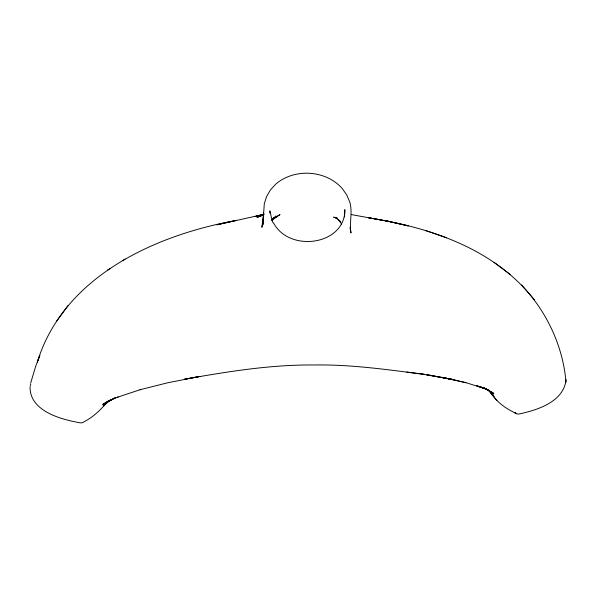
<?xml version="1.0" encoding="UTF-8"?>
<svg xmlns="http://www.w3.org/2000/svg" width="596" height="596" viewBox="0 0 596 596"><rect width="100%" height="100%" fill="white"/><g stroke="black" fill="none" stroke-linecap="round" stroke-linejoin="round"><path stroke-width="0.89" d="M344.51 217.011L344.838 209.621C345.449 245.016 289.522 253.032 273.624 223.06C271.798 224.081 269.34 203.944 269.846 213.249M565.991 382.274C563.294 347.848 547.791 313.816 524.51 288.352C485.472 246.744 428.651 227.761 373.692 218.68M30.031 386.908C29.726 410.651 59.704 419.092 78.687 422.549C80.661 423.115 82.747 423.056 84.341 421.588C93.818 416.76 101.275 409.169 108.07 401.153L103.428 405.742L111.117 399.521M566.081 379.615C563.876 401.086 538.888 409.683 520.628 413.639C518.691 414.302 516.672 414.272 515.033 412.894C504.864 408.133 495.678 401.13 489.83 391.386M263.715 213.241L262.843 224.729L264.296 203.728L266.568 196.62L270.442 189.945L275.702 184.149C294.439 168.057 325.692 169.897 342.141 188.418L346.708 194.885L349.77 202.007C352.825 212.131 349.174 222.658 350.999 232.947L350.105 227.985M263.723 213.159L261.83 227.277L263.104 223.284M30.59 383.325L35.738 366.115L39.85 355.41L37.325 362.107C63.69 276.44 154.655 235.196 236.396 220.378L217.004 224.789L263.767 214.374M30.269 386.037L30.739 384.293M56.382 321.527L67.951 305.659M271.836 220.468L276.015 216.013L272.096 219.984M272.067 220.036L280.016 214.605L272.737 218.702M107.66 401.957L103.071 405.183L111.02 399.588L102.743 404.393L112.443 399.186L109.09 400.899L118.15 396.973L117.695 397.145L140.365 389.635L139.993 389.739L167.446 382.848L200.04 376.381L184.38 379.242C227.18 371.725 270.331 364.588 313.921 364.983C351.007 364.342 387.84 369.729 424.531 374.392L406.755 372.053M122.836 260.512L125.041 259.126M107.533 270.122L109.984 268.587M112.443 399.186L105.045 403.164L115.214 397.718M113.151 398.806L115.289 397.681M271.985 219.268L276.924 216.706L273.497 218.024M263.603 214.873L256.965 217.421L263.842 214.91M263.812 214.188L255.192 216.534L263.812 214.441M421.581 374.027L451.798 379.265L426.334 374.608L453.936 379.823L466.012 382.684M373.796 218.702L388.324 221.332L408.267 225.884L387.065 221.079L388.324 221.332L351.394 214.597M453.936 379.823L441.71 377.313L467.212 383.034L487.573 389.516L476.807 385.754L486.239 389.046L479.646 386.513L487.439 389.806L483.825 387.84M337.105 217.965L333.604 217.1L337.388 218.635M425.79 230.57L446.456 237.752M336.852 218.181L335.451 217.495L340.547 221.928M515.033 412.894L516.501 413.646L515.227 412.998M484.712 388.339L493.779 393.367L483.192 387.504M494.017 262.322L510.109 274.421M488.601 390.484L493.346 394.172L488.05 389.881L493.965 396.571M340.651 221.935L338.543 219.76L341.597 224.022M521.575 285L534.374 299.684M488.653 389.791L496.848 400.527M350.12 227.225L350.59 228.946M371.911 218.36L368.343 217.719L371.978 218.374"/></g></svg>
